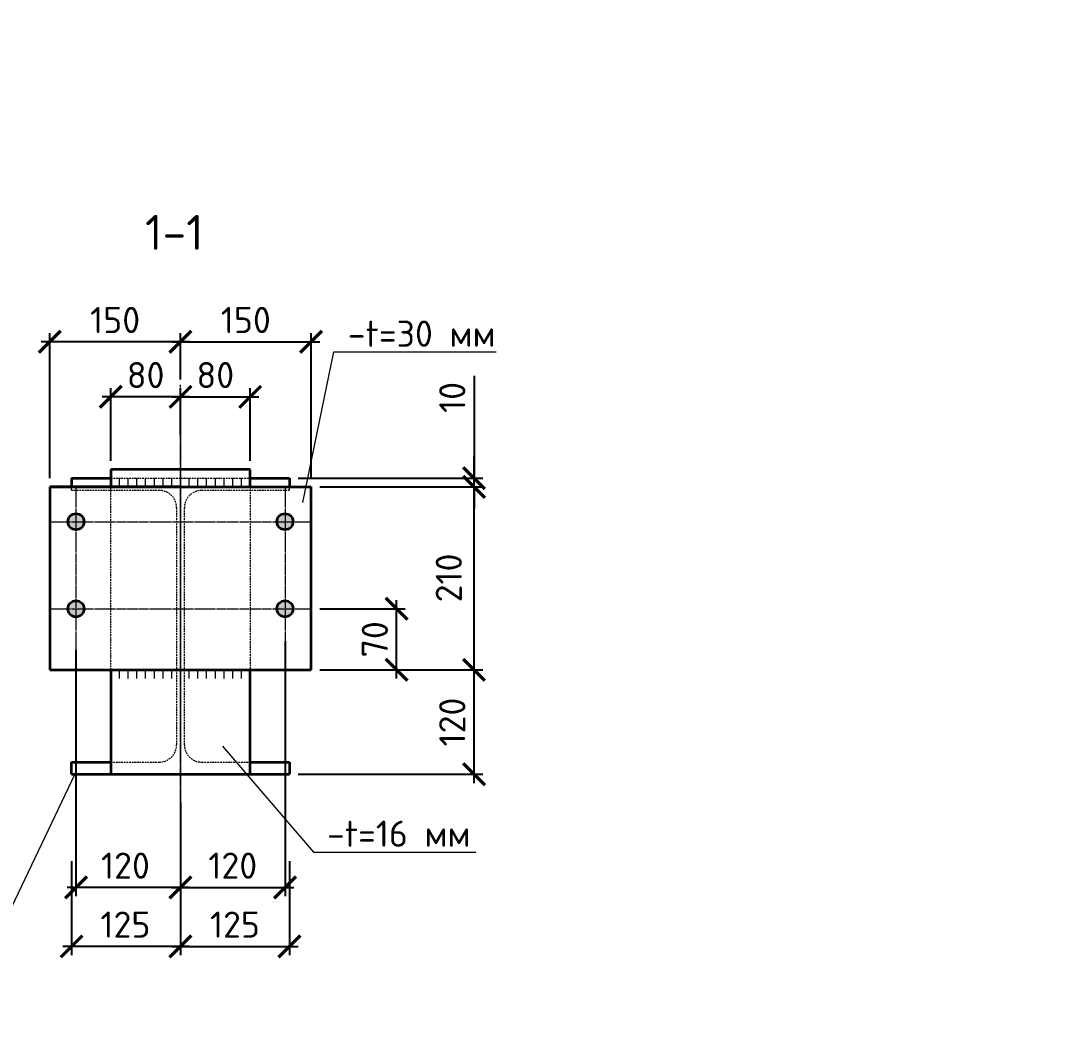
# Model space of a CAD drawing. Header units: millimetres. Extents: x -25910 to 49740, y -35080 to 0.
# Drawn here: x 16413 to 17593, y -12511 to -11366 of the extents above; entities that cross this region are included whole.
import ezdxf
from ezdxf import colors
from ezdxf.entities.mleader import LeaderData, LeaderLine
from ezdxf.math import Vec2, Vec3

# ---------------------------------------------------------------- set-up
doc = ezdxf.new("R2010")
doc.units = ezdxf.units.MM
doc.linetypes.add('JIS_02_2.0', pattern=[3, 2, -1])
doc.linetypes.add('JIS_08_11', pattern=[12.8, 11, -0.6, 0.6, -0.6])
for name, color, linetype, lineweight in [('НАДПИСИ', 11, 'Continuous', 13), ('ОСЕВАЯ', 50, 'JIS_08_11', 13), ('ОСНОВНАЯ', 213, 'Continuous', 35), ('ШТРИХОВАЯ', 84, 'JIS_02_2.0', 13)]:
    doc.layers.add(name, color=color, linetype=linetype, lineweight=lineweight)
doc.styles.add('_ОСК', font='isocpeur.ttf', dxfattribs={"height": 3})
doc.styles.add('ОСК', font='isocpeur.ttf')
doc.dimstyles.new('_ОСК', dxfattribs={"dimscale": 25, "dimtxt": 3, "dimasz": 2.5, "dimexe": 1, "dimexo": 1, "dimgap": 1, "dimtad": 3, "dimdec": 0, "dimzin": 1, "dimdsep": 46, "dimtxsty": '_ОСК', "dimblk": 'ARCHTICK', "dimcen": 2, "dimdle": 1, "dimclrt": 256, "dimadec": 0, "dimazin": 0, "dimtfac": 1, "dimtdec": 0, "dimtmove": 1, "dimatfit": 3, "dimfxl": 1, "dimtvp": 2.25, "dimtfill": 1, "dimtolj": 1, "dimtzin": 1, "dimarcsym": 0})

# ---------------------------------------------------------------- blocks, each defined once
blk = doc.blocks.new('_None')
blk = doc.blocks.new('_ArchTick')
at = {"color": 0, "linetype": 'ByBlock', "const_width": 0.15}
blk.add_lwpolyline([(-0.5, -0.5), (0.5, 0.5)], dxfattribs=at)
blk = doc.blocks.new('*D464')
at = {"layer": 'Defpoints', "color": 0, "transparency": 16777216}
for p in [(16472, -12320.6), (16597, -12320.6), (16472, -12428.3)]:
    blk.add_point(p, dxfattribs=at)
at = {"layer": 'НАДПИСИ', "color": 0, "lineweight": -2, "transparency": 16777216}
for p, q in [((16472, -12330.6), (16472, -12438.3)), ((16597, -12330.6), (16597, -12438.3)), ((16607, -12428.3), (16462, -12428.3))]:
    blk.add_line(p, q, dxfattribs=at)
at = {"layer": 'НАДПИСИ', "color": 0, "lineweight": -2, "transparency": 16777216, "xscale": 25, "yscale": 25, "zscale": 25, "rotation": 180}
blk.add_blockref('_ArchTick', (16472, -12428.3), dxfattribs=at)
at = {"layer": 'НАДПИСИ', "color": 0, "lineweight": -2, "transparency": 16777216, "xscale": 25, "yscale": 25, "zscale": 25}
blk.add_blockref('_ArchTick', (16597, -12428.3), dxfattribs=at)
at = {"layer": 'НАДПИСИ', "transparency": 16777216, "insert": (16533.8, -12403.3), "char_height": 30, "attachment_point": 5, "style": '_ОСК', "bg_fill": 3, "box_fill_scale": 1.1, "bg_fill_color": 256, "bg_fill_true_color": 13158600, "bg_fill_transparency": 0}
blk.add_mtext('\\A1;125', dxfattribs=at)
blk = doc.blocks.new('*D465')
at = {"layer": 'Defpoints', "color": 0, "transparency": 16777216}
for p in [(16597, -12320.6), (16722, -12320.6), (16722, -12428.3)]:
    blk.add_point(p, dxfattribs=at)
at = {"layer": 'НАДПИСИ', "color": 0, "lineweight": -2, "transparency": 16777216}
for p, q in [((16597, -12330.6), (16597, -12438.3)), ((16722, -12330.6), (16722, -12438.3)), ((16587, -12428.3), (16732, -12428.3))]:
    blk.add_line(p, q, dxfattribs=at)
at = {"layer": 'НАДПИСИ', "color": 0, "lineweight": -2, "transparency": 16777216, "xscale": 25, "yscale": 25, "zscale": 25, "rotation": 180}
blk.add_blockref('_ArchTick', (16597, -12428.3), dxfattribs=at)
at = {"layer": 'НАДПИСИ', "color": 0, "lineweight": -2, "transparency": 16777216, "xscale": 25, "yscale": 25, "zscale": 25}
blk.add_blockref('_ArchTick', (16722, -12428.3), dxfattribs=at)
at = {"layer": 'НАДПИСИ', "transparency": 16777216, "insert": (16659.5, -12403.3), "char_height": 30, "attachment_point": 5, "style": '_ОСК', "bg_fill": 3, "box_fill_scale": 1.1, "bg_fill_color": 256, "bg_fill_true_color": 13158600, "bg_fill_transparency": 0}
blk.add_mtext('\\A1;125', dxfattribs=at)
blk = doc.blocks.new('*D466')
at = {"layer": 'Defpoints', "color": 0, "transparency": 16777216}
for p in [(16517, -11797.5), (16597, -11850.8), (16517, -11880.8)]:
    blk.add_point(p, dxfattribs=at)
at = {"layer": 'НАДПИСИ', "color": 0, "lineweight": -2, "transparency": 16777216}
for p, q in [((16517, -11870.8), (16517, -11787.5)), ((16597, -11840.8), (16597, -11787.5)), ((16607, -11797.5), (16507, -11797.5))]:
    blk.add_line(p, q, dxfattribs=at)
at = {"layer": 'НАДПИСИ', "transparency": 16777216, "insert": (16557, -11772.5), "char_height": 30, "attachment_point": 5, "style": '_ОСК', "bg_fill": 3, "box_fill_scale": 1.1, "bg_fill_color": 256, "bg_fill_true_color": 13158600, "bg_fill_transparency": 0}
blk.add_mtext('\\A1;80', dxfattribs=at)
at = {"layer": 'НАДПИСИ', "color": 0, "lineweight": -2, "transparency": 16777216, "xscale": 25, "yscale": 25, "zscale": 25, "rotation": 180}
blk.add_blockref('_ArchTick', (16517, -11797.5), dxfattribs=at)
at = {"layer": 'НАДПИСИ', "color": 0, "lineweight": -2, "transparency": 16777216, "xscale": 25, "yscale": 25, "zscale": 25}
blk.add_blockref('_ArchTick', (16597, -11797.5), dxfattribs=at)
blk = doc.blocks.new('*D467')
at = {"layer": 'Defpoints', "color": 0, "transparency": 16777216}
for p in [(16677, -11797.5), (16597, -11850.8), (16677, -11880.8)]:
    blk.add_point(p, dxfattribs=at)
at = {"layer": 'НАДПИСИ', "color": 0, "lineweight": -2, "transparency": 16777216}
for p, q in [((16597, -11840.8), (16597, -11787.5)), ((16677, -11870.8), (16677, -11787.5)), ((16587, -11797.5), (16687, -11797.5))]:
    blk.add_line(p, q, dxfattribs=at)
at = {"layer": 'НАДПИСИ', "color": 0, "lineweight": -2, "transparency": 16777216, "xscale": 25, "yscale": 25, "zscale": 25, "rotation": 180}
blk.add_blockref('_ArchTick', (16597, -11797.5), dxfattribs=at)
at = {"layer": 'НАДПИСИ', "color": 0, "lineweight": -2, "transparency": 16777216, "xscale": 25, "yscale": 25, "zscale": 25}
blk.add_blockref('_ArchTick', (16677, -11797.5), dxfattribs=at)
at = {"layer": 'НАДПИСИ', "transparency": 16777216, "insert": (16637, -11772.5), "char_height": 30, "attachment_point": 5, "style": '_ОСК', "bg_fill": 3, "box_fill_scale": 1.1, "bg_fill_color": 256, "bg_fill_true_color": 13158600, "bg_fill_transparency": 0}
blk.add_mtext('\\A1;80', dxfattribs=at)
blk = doc.blocks.new('*D468')
at = {"layer": 'Defpoints', "color": 0, "transparency": 16777216}
for p in [(16447, -11734.3), (16597, -11787.5), (16447, -11900.8)]:
    blk.add_point(p, dxfattribs=at)
at = {"layer": 'НАДПИСИ', "color": 0, "lineweight": -2, "transparency": 16777216}
for p, q in [((16447, -11890.8), (16447, -11724.3)), ((16597, -11777.5), (16597, -11724.3)), ((16607, -11734.3), (16437, -11734.3))]:
    blk.add_line(p, q, dxfattribs=at)
at = {"layer": 'НАДПИСИ', "color": 0, "lineweight": -2, "transparency": 16777216, "xscale": 25, "yscale": 25, "zscale": 25, "rotation": 180}
blk.add_blockref('_ArchTick', (16447, -11734.3), dxfattribs=at)
at = {"layer": 'НАДПИСИ', "color": 0, "lineweight": -2, "transparency": 16777216, "xscale": 25, "yscale": 25, "zscale": 25}
blk.add_blockref('_ArchTick', (16597, -11734.3), dxfattribs=at)
at = {"layer": 'НАДПИСИ', "transparency": 16777216, "insert": (16522, -11709.3), "char_height": 30, "attachment_point": 5, "style": '_ОСК', "bg_fill": 3, "box_fill_scale": 1.1, "bg_fill_color": 256, "bg_fill_true_color": 13158600, "bg_fill_transparency": 0}
blk.add_mtext('\\A1;150', dxfattribs=at)
blk = doc.blocks.new('*D469')
at = {"layer": 'Defpoints', "color": 0, "transparency": 16777216}
for p in [(16747, -11734.3), (16597, -11787.5), (16747, -11900.8)]:
    blk.add_point(p, dxfattribs=at)
at = {"layer": 'НАДПИСИ', "color": 0, "lineweight": -2, "transparency": 16777216}
for p, q in [((16597, -11777.5), (16597, -11724.3)), ((16747, -11890.8), (16747, -11724.3)), ((16587, -11734.3), (16757, -11734.3))]:
    blk.add_line(p, q, dxfattribs=at)
at = {"layer": 'НАДПИСИ', "color": 0, "lineweight": -2, "transparency": 16777216, "xscale": 25, "yscale": 25, "zscale": 25, "rotation": 180}
blk.add_blockref('_ArchTick', (16597, -11734.3), dxfattribs=at)
at = {"layer": 'НАДПИСИ', "color": 0, "lineweight": -2, "transparency": 16777216, "xscale": 25, "yscale": 25, "zscale": 25}
blk.add_blockref('_ArchTick', (16747, -11734.3), dxfattribs=at)
at = {"layer": 'НАДПИСИ', "transparency": 16777216, "insert": (16672, -11709.3), "char_height": 30, "attachment_point": 5, "style": '_ОСК', "bg_fill": 3, "box_fill_scale": 1.1, "bg_fill_color": 256, "bg_fill_true_color": 13158600, "bg_fill_transparency": 0}
blk.add_mtext('\\A1;150', dxfattribs=at)
blk = doc.blocks.new('*D470')
at = {"layer": 'Defpoints', "color": 0, "transparency": 16777216}
for p in [(16722, -11890.8), (16934, -11890.8), (16747, -11900.8)]:
    blk.add_point(p, dxfattribs=at)
at = {"layer": 'НАДПИСИ', "color": 0, "lineweight": -2, "transparency": 16777216}
for p, q in [((16934, -11773.2), (16934, -11890.8)), ((16934, -11890.8), (16934, -11865.8)), ((16732, -11890.8), (16944, -11890.8)), ((16934, -11900.8), (16934, -11890.8)), ((16934, -11900.8), (16934, -11890.8)), ((16757, -11900.8), (16944, -11900.8)), ((16934, -11900.8), (16934, -11925.8))]:
    blk.add_line(p, q, dxfattribs=at)
at = {"layer": 'НАДПИСИ', "color": 0, "lineweight": -2, "transparency": 16777216, "xscale": 25, "yscale": 25, "zscale": 25}
for p, rotation in [((16934, -11890.8), 270), ((16934, -11900.8), 90)]:
    blk.add_blockref('_ArchTick', p, dxfattribs=dict(at, rotation=rotation))
at = {"layer": 'НАДПИСИ', "transparency": 16777216, "insert": (16909, -11798.2), "char_height": 30, "attachment_point": 5, "rotation": 90, "style": '_ОСК', "bg_fill": 3, "box_fill_scale": 1.1, "bg_fill_color": 256, "bg_fill_true_color": 13158600, "bg_fill_transparency": 0}
blk.add_mtext('\\A1;10', dxfattribs=at)
blk = doc.blocks.new('*D471')
at = {"layer": 'Defpoints', "color": 0, "transparency": 16777216}
for p in [(16747, -11900.8), (16934, -11900.8), (16747, -12110.8)]:
    blk.add_point(p, dxfattribs=at)
at = {"layer": 'НАДПИСИ', "color": 0, "lineweight": -2, "transparency": 16777216}
for p, q in [((16934, -12120.8), (16934, -11890.8)), ((16757, -11900.8), (16944, -11900.8)), ((16757, -12110.8), (16944, -12110.8))]:
    blk.add_line(p, q, dxfattribs=at)
at = {"layer": 'НАДПИСИ', "color": 0, "lineweight": -2, "transparency": 16777216, "xscale": 25, "yscale": 25, "zscale": 25}
for p, rotation in [((16934, -11900.8), 90), ((16934, -12110.8), 270)]:
    blk.add_blockref('_ArchTick', p, dxfattribs=dict(at, rotation=rotation))
at = {"layer": 'НАДПИСИ', "transparency": 16777216, "insert": (16905, -12005.4), "char_height": 30, "attachment_point": 5, "rotation": 90, "style": '_ОСК', "bg_fill": 3, "box_fill_scale": 1.1, "bg_fill_color": 256, "bg_fill_true_color": 13158600, "bg_fill_transparency": 0}
blk.add_mtext('\\A1;210', dxfattribs=at)
blk = doc.blocks.new('*D472')
at = {"layer": 'Defpoints', "color": 0, "transparency": 16777216}
for p in [(16747, -12110.8), (16934, -12110.8), (16722, -12230.8)]:
    blk.add_point(p, dxfattribs=at)
at = {"layer": 'НАДПИСИ', "color": 0, "lineweight": -2, "transparency": 16777216}
for p, q in [((16934, -12240.8), (16934, -12100.8)), ((16757, -12110.8), (16944, -12110.8)), ((16732, -12230.8), (16944, -12230.8))]:
    blk.add_line(p, q, dxfattribs=at)
at = {"layer": 'НАДПИСИ', "color": 0, "lineweight": -2, "transparency": 16777216, "xscale": 25, "yscale": 25, "zscale": 25}
for p, rotation in [((16934, -12110.8), 90), ((16934, -12230.8), 270)]:
    blk.add_blockref('_ArchTick', p, dxfattribs=dict(at, rotation=rotation))
at = {"layer": 'НАДПИСИ', "transparency": 16777216, "insert": (16909, -12170.8), "char_height": 30, "attachment_point": 5, "rotation": 90, "style": '_ОСК', "bg_fill": 3, "box_fill_scale": 1.1, "bg_fill_color": 256, "bg_fill_true_color": 13158600, "bg_fill_transparency": 0}
blk.add_mtext('\\A1;120', dxfattribs=at)
blk = doc.blocks.new('*D477')
at = {"layer": 'Defpoints', "color": 0, "transparency": 16777216}
for p in [(16747, -12040.8), (16845.1, -12040.8), (16747, -12110.8)]:
    blk.add_point(p, dxfattribs=at)
at = {"layer": 'НАДПИСИ', "color": 0, "lineweight": -2, "transparency": 16777216}
for p, q in [((16845.1, -12120.8), (16845.1, -12030.8)), ((16757, -12040.8), (16855.1, -12040.8)), ((16757, -12110.8), (16855.1, -12110.8))]:
    blk.add_line(p, q, dxfattribs=at)
at = {"layer": 'НАДПИСИ', "transparency": 16777216, "insert": (16820.1, -12075.8), "char_height": 30, "attachment_point": 5, "rotation": 90, "style": '_ОСК', "bg_fill": 3, "box_fill_scale": 1.1, "bg_fill_color": 256, "bg_fill_true_color": 13158600, "bg_fill_transparency": 0}
blk.add_mtext('\\A1;70', dxfattribs=at)
at = {"layer": 'НАДПИСИ', "color": 0, "lineweight": -2, "transparency": 16777216, "xscale": 25, "yscale": 25, "zscale": 25}
for p, rotation in [((16845.1, -12040.8), 90), ((16845.1, -12110.8), 270)]:
    blk.add_blockref('_ArchTick', p, dxfattribs=dict(at, rotation=rotation))
blk = doc.blocks.new('*D438')
at = {"layer": 'Defpoints', "color": 0, "transparency": 16777216}
for p in [(16477, -12077.9), (16597, -12252.9), (16477, -12360.6)]:
    blk.add_point(p, dxfattribs=at)
at = {"layer": 'НАДПИСИ', "color": 0, "lineweight": -2, "transparency": 16777216}
for p, q in [((16477, -12087.9), (16477, -12370.6)), ((16597, -12262.9), (16597, -12370.6)), ((16607, -12360.6), (16467, -12360.6))]:
    blk.add_line(p, q, dxfattribs=at)
at = {"layer": 'НАДПИСИ', "color": 0, "lineweight": -2, "transparency": 16777216, "xscale": 25, "yscale": 25, "zscale": 25, "rotation": 180}
blk.add_blockref('_ArchTick', (16477, -12360.6), dxfattribs=at)
at = {"layer": 'НАДПИСИ', "color": 0, "lineweight": -2, "transparency": 16777216, "xscale": 25, "yscale": 25, "zscale": 25}
blk.add_blockref('_ArchTick', (16597, -12360.6), dxfattribs=at)
at = {"layer": 'НАДПИСИ', "transparency": 16777216, "insert": (16533.8, -12335.6), "char_height": 30, "attachment_point": 5, "style": '_ОСК', "bg_fill": 3, "box_fill_scale": 1.1, "bg_fill_color": 256, "bg_fill_true_color": 13158600, "bg_fill_transparency": 0}
blk.add_mtext('\\A1;120', dxfattribs=at)
blk = doc.blocks.new('*D439')
at = {"layer": 'Defpoints', "color": 0, "transparency": 16777216}
for p in [(16717, -12067.9), (16597, -12252.9), (16717, -12360.6)]:
    blk.add_point(p, dxfattribs=at)
at = {"layer": 'НАДПИСИ', "color": 0, "lineweight": -2, "transparency": 16777216}
for p, q in [((16717, -12077.9), (16717, -12370.6)), ((16597, -12262.9), (16597, -12370.6)), ((16587, -12360.6), (16727, -12360.6))]:
    blk.add_line(p, q, dxfattribs=at)
at = {"layer": 'НАДПИСИ', "color": 0, "lineweight": -2, "transparency": 16777216, "xscale": 25, "yscale": 25, "zscale": 25, "rotation": 180}
blk.add_blockref('_ArchTick', (16597, -12360.6), dxfattribs=at)
at = {"layer": 'НАДПИСИ', "color": 0, "lineweight": -2, "transparency": 16777216, "xscale": 25, "yscale": 25, "zscale": 25}
blk.add_blockref('_ArchTick', (16717, -12360.6), dxfattribs=at)
at = {"layer": 'НАДПИСИ', "transparency": 16777216, "insert": (16657, -12335.6), "char_height": 30, "attachment_point": 5, "style": '_ОСК', "bg_fill": 3, "box_fill_scale": 1.1, "bg_fill_color": 256, "bg_fill_true_color": 13158600, "bg_fill_transparency": 0}
blk.add_mtext('\\A1;120', dxfattribs=at)

msp = doc.modelspace()

# ---------------------------------------------------------------- hatches: boundary and pattern name
at = {"layer": 'ОСНОВНАЯ'}
h = msp.add_hatch(color=256, dxfattribs=at)
h.dxf.hatch_style = 1
h.paths.add_polyline_path([(16477, -11931.5), (16477, -11940.8), (16467.7, -11940.8, -0.414214)])
h.paths.add_polyline_path([(16477, -11931.5, -0.414214), (16486.3, -11940.8), (16477, -11940.8)])
h.paths.add_polyline_path([(16477, -11940.8), (16486.3, -11940.8, -0.414214), (16477, -11950.1)])
h.paths.add_polyline_path([(16467.7, -11940.8), (16477, -11940.8), (16477, -11950.1, -0.414214)])
h = msp.add_hatch(color=256, dxfattribs=at)
h.dxf.hatch_style = 1
h.paths.add_polyline_path([(16477, -11931.5), (16477, -11940.8), (16467.7, -11940.8, -0.414214)])
h.paths.add_polyline_path([(16477, -11931.5, -0.414214), (16486.3, -11940.8), (16477, -11940.8)])
h.paths.add_polyline_path([(16477, -11940.8), (16486.3, -11940.8, -0.414214), (16477, -11950.1)])
h.paths.add_polyline_path([(16467.7, -11940.8), (16477, -11940.8), (16477, -11950.1, -0.414214)])
h = msp.add_hatch(color=256, dxfattribs=at)
h.dxf.hatch_style = 1
h.paths.add_polyline_path([(16477, -12031.5), (16477, -12040.8), (16467.7, -12040.8, -0.414214)])
h.paths.add_polyline_path([(16477, -12031.5, -0.414214), (16486.3, -12040.8), (16477, -12040.8)])
h.paths.add_polyline_path([(16477, -12040.8), (16486.3, -12040.8, -0.414214), (16477, -12050.1)])
h.paths.add_polyline_path([(16467.7, -12040.8), (16477, -12040.8), (16477, -12050.1, -0.414214)])
h = msp.add_hatch(color=256, dxfattribs=at)
h.dxf.hatch_style = 1
h.paths.add_polyline_path([(16477, -12031.5), (16477, -12040.8), (16467.7, -12040.8, -0.414214)])
h.paths.add_polyline_path([(16477, -12031.5, -0.414214), (16486.3, -12040.8), (16477, -12040.8)])
h.paths.add_polyline_path([(16477, -12040.8), (16486.3, -12040.8, -0.414214), (16477, -12050.1)])
h.paths.add_polyline_path([(16467.7, -12040.8), (16477, -12040.8), (16477, -12050.1, -0.414214)])
h = msp.add_hatch(color=256, dxfattribs=at)
h.dxf.hatch_style = 1
h.paths.add_polyline_path([(16717, -12031.5), (16717, -12040.8), (16726.3, -12040.8, 0.414214)])
h.paths.add_polyline_path([(16717, -12031.5, 0.414214), (16707.7, -12040.8), (16717, -12040.8)])
h.paths.add_polyline_path([(16717, -12040.8), (16707.7, -12040.8, 0.414214), (16717, -12050.1)])
h.paths.add_polyline_path([(16726.3, -12040.8), (16717, -12040.8), (16717, -12050.1, 0.414214)])
h = msp.add_hatch(color=256, dxfattribs=at)
h.dxf.hatch_style = 1
h.paths.add_polyline_path([(16717, -12031.5), (16717, -12040.8), (16726.3, -12040.8, 0.414214)])
h.paths.add_polyline_path([(16717, -12031.5, 0.414214), (16707.7, -12040.8), (16717, -12040.8)])
h.paths.add_polyline_path([(16717, -12040.8), (16707.7, -12040.8, 0.414214), (16717, -12050.1)])
h.paths.add_polyline_path([(16726.3, -12040.8), (16717, -12040.8), (16717, -12050.1, 0.414214)])

# ---------------------------------------------------------------- linework, layer by layer
at = {"layer": 'НАДПИСИ'}
for p, q in [((16527, -12120.8), (16527, -12110.8)), ((16537, -12120.8), (16537, -12110.8)), ((16547, -12120.8), (16547, -12110.8)), ((16557, -12120.8), (16557, -12110.8)), ((16567, -12120.8), (16567, -12110.8)), ((16577, -12120.8), (16577, -12110.8)), ((16587, -12120.8), (16587, -12110.8)), ((16597, -12120.8), (16597, -12110.8)), ((16607, -12120.8), (16607, -12110.8)), ((16617, -12120.8), (16617, -12110.8)), ((16627, -12120.8), (16627, -12110.8)), ((16637, -12120.8), (16637, -12110.8)), ((16647, -12120.8), (16647, -12110.8)), ((16657, -12120.8), (16657, -12110.8)), ((16667, -12120.8), (16667, -12110.8))]:
    msp.add_line(p, q, dxfattribs=at)
at = {"layer": 'ОСЕВАЯ', "linetype": 'JIS_08_11'}
for p, q in [((16597, -12284), (16597, -11783.6)), ((16597, -11797.5), (16597, -12298)), ((16447, -11940.8), (16747, -11940.8)), ((16447, -12040.8), (16747, -12040.8))]:
    msp.add_line(p, q, dxfattribs=at)
at = {"layer": 'ОСНОВНАЯ'}
for p, q in [((16677, -11880.8), (16517, -11880.8)), ((16517, -11880.8), (16517, -11900.8)), ((16677, -11900.8), (16677, -11880.8)), ((16472, -11890.8), (16517, -11890.8)), ((16472, -11890.8), (16472, -11900.8)), ((16677, -11890.8), (16722, -11890.8)), ((16722, -11890.8), (16722, -11900.8)), ((16447, -11900.8), (16747, -11900.8)), ((16597, -11900.8), (16447, -11900.8)), ((16447, -11900.8), (16447, -12110.8)), ((16747, -12110.8), (16747, -11900.8)), ((16447, -12110.8), (16747, -12110.8)), ((16447, -12110.8), (16747, -12110.8)), ((16517, -12110.8), (16517, -12230.8)), ((16677, -12230.8), (16677, -12110.8)), ((16472, -12230.8), (16472, -12216.8)), ((16472, -12216.8), (16517, -12216.8)), ((16677, -12216.8), (16722, -12216.8)), ((16722, -12216.8), (16722, -12230.8)), ((16472, -12230.8), (16722, -12230.8)), ((16517, -12230.8), (16677, -12230.8))]:
    msp.add_line(p, q, dxfattribs=at)
for centre in [(16477, -11940.8), (16477, -11940.8), (16477, -12040.8), (16477, -12040.8), (16717, -12040.8), (16717, -12040.8)]:
    msp.add_circle(centre, 9.31, dxfattribs=at)
at = {"layer": 'ШТРИХОВАЯ'}
for p, q in [((16517, -11890.8), (16677, -11890.8)), ((16472, -11904.8), (16472, -11900.8)), ((16472, -11904.8), (16572.5, -11904.8)), ((16517, -12110.8), (16517, -11900.8)), ((16621.5, -11904.8), (16722, -11904.8)), ((16677, -11900.8), (16677, -12110.8)), ((16722, -11904.8), (16722, -11900.8)), ((16592.5, -11924.8), (16592.5, -12196.8)), ((16601.5, -12196.8), (16601.5, -11924.8)), ((16517, -12216.8), (16572.5, -12216.8)), ((16621.5, -12216.8), (16677, -12216.8))]:
    msp.add_line(p, q, dxfattribs=at)
for centre, start, end in [((16572.5, -11924.8), 0, 90), ((16621.5, -11924.8), 90, 180), ((16572.5, -12196.8), 270, 0), ((16621.5, -12196.8), 180, 270)]:
    msp.add_arc(centre, 20, start, end, dxfattribs=at)

# ---------------------------------------------------------------- texts
at = {"layer": 'НАДПИСИ', "insert": (16556.3, -11588.7), "char_height": 40, "width": 41.225, "attachment_point": 1, "style": 'ОСК'}
msp.add_mtext('1-1', dxfattribs=at)

# ---------------------------------------------------------------- leaders
at = {"layer": 'НАДПИСИ'}
ml = msp.add_multileader_mtext('Standard', dxfattribs=at)
ml.set_content('-t=30 мм', color=256, style='ОСК')
ml.set_leader_properties(color=256, linetype='ByLayer', lineweight=-1)
ml.set_arrow_properties(name='NONE')
ml.build(insert=Vec2(0, 0))
ml.multileader.update_dxf_attribs({"has_dogleg": 0, "text_left_attachment_type": 6, "text_right_attachment_type": 6, "dogleg_length": 0, "arrow_head_size": 15, "scale": 10})
ctx = ml.context
ctx.base_point, ctx.scale, ctx.char_height, ctx.arrow_head_size, ctx.landing_gap_size, ctx.plane_origin = Vec3(16772.9, -11746), 10, 30, 15, 20, Vec3(16810.1, -12688.3)
ctx.left_attachment, ctx.right_attachment, ctx.text_align_type = 6, 6, 1
notes = []
notes.append((ctx, [(1, (1, 1, 0), (16772.9, -11746), (1, 0), 0, [(3, [(16737.4, -11918.6)], 0, [])])]))
ctx.mtext.insert, ctx.mtext.alignment, ctx.mtext.flow_direction = Vec3(16873.9, -11710), 2, 5
ml = msp.add_multileader_mtext('Standard', dxfattribs=at)
ml.set_content('-t=16 мм', color=256, style='ОСК')
ml.set_leader_properties(color=256, linetype='ByLayer', lineweight=-1)
ml.set_arrow_properties(name='NONE')
ml.build(insert=Vec2(0, 0))
ml.multileader.update_dxf_attribs({"has_dogleg": 0, "text_left_attachment_type": 6, "text_right_attachment_type": 6, "dogleg_length": 0, "arrow_head_size": 15, "scale": 10})
ctx = ml.context
ctx.base_point, ctx.scale, ctx.char_height, ctx.arrow_head_size, ctx.landing_gap_size, ctx.plane_origin = Vec3(16749.6, -12320), 10, 30, 15, 20, Vec3(16716.8, -13223.3)
ctx.left_attachment, ctx.right_attachment, ctx.text_align_type = 6, 6, 1
notes.append((ctx, [(1, (1, 1, 0), (16749.6, -12320), (1, 0), 0, [(3, [(16645.4, -12198.3)], 0, [])])]))
ctx.mtext.insert, ctx.mtext.alignment, ctx.mtext.flow_direction = Vec3(16847.6, -12284), 2, 5
ml = msp.add_multileader_mtext('Standard', dxfattribs=at)
ml.set_content(' 35Ш2\\PС345', color=256, style='ОСК')
ml.set_leader_properties(color=256, linetype='ByLayer', lineweight=-1)
ml.set_arrow_properties(name='NONE')
ml.build(insert=Vec2(0, 0))
ml.multileader.update_dxf_attribs({"has_dogleg": 0, "text_left_attachment_type": 6, "text_right_attachment_type": 6, "dogleg_length": 0, "arrow_head_size": 15, "scale": 10})
ctx = ml.context
ctx.base_point, ctx.scale, ctx.char_height, ctx.arrow_head_size, ctx.landing_gap_size, ctx.plane_origin = Vec3(16243.7, -12407.4), 10, 30, 15, 20, Vec3(16252.1, -13349.7)
ctx.left_attachment, ctx.right_attachment, ctx.text_align_type = 6, 6, 1
notes.append((ctx, [(0, (1, 1, 0), (16391.7, -12407.4), (-1, 0), 0, [(3, [(16475.6, -12230.8)], 0, [])])]))
ctx.mtext.insert, ctx.mtext.alignment, ctx.mtext.flow_direction = Vec3(16317.7, -12371.4), 2, 5
for ctx, leaders in notes:
    for number, flags, end, landing, length, lines in leaders:
        leader = LeaderData()
        leader.index, (leader.has_last_leader_line, leader.has_dogleg_vector, leader.attachment_direction) = number, flags
        leader.last_leader_point, leader.dogleg_vector, leader.dogleg_length = Vec3(end), Vec3(landing), length
        for number, points, colour, breaks in lines:
            line = LeaderLine()
            line.index, line.vertices, line.color, line.breaks = number, Vec3.list(points), colors.encode_raw_color(colour), breaks
            leader.lines.append(line)
        ctx.leaders.append(leader)

# ---------------------------------------------------------------- next in the draw order: dimensions: what is measured, and where the dimension line sits
for base, p1, p2, picture, middle in [((16517, -11797.5), (16597, -11850.8), (16517, -11880.8), '*D466', (16557, -11797.5)), ((16472, -12428.3), (16597, -12320.6), (16472, -12320.6), '*D464', (16533.8, -12428.3))]:
    dim = msp.add_linear_dim(base=base, p1=p1, p2=p2, angle=180, dimstyle='_ОСК', dxfattribs=at)
    dim.commit()
    dim.dimension.update_dxf_attribs({"geometry": picture, "text_midpoint": middle, "dimtype": 160})

# ---------------------------------------------------------------- next in the draw order: dimensions: what is measured, and where the dimension line sits
for base, p1, p2, picture, middle in [((16677, -11797.5), (16597, -11850.8), (16677, -11880.8), '*D467', (16637, -11772.5)), ((16722, -12428.3), (16597, -12320.6), (16722, -12320.6), '*D465', (16659.5, -12403.3))]:
    dim = msp.add_linear_dim(base=base, p1=p1, p2=p2, dimstyle='_ОСК', dxfattribs=at)
    dim.commit()
    dim.dimension.update_dxf_attribs({"geometry": picture, "text_midpoint": middle})

# ---------------------------------------------------------------- next in the draw order: dimensions: what is measured, and where the dimension line sits
dim = msp.add_linear_dim(base=(16447, -11734.3), p1=(16597, -11787.5), p2=(16447, -11900.8), angle=180, dimstyle='_ОСК', dxfattribs=at)
dim.commit()
dim.dimension.update_dxf_attribs({"geometry": '*D468', "text_midpoint": (16522, -11734.3), "dimtype": 160})

# ---------------------------------------------------------------- next in the draw order: linework, layer by layer
for p, q in [((16527, -11900.8), (16527, -11890.8)), ((16537, -11900.8), (16537, -11890.8)), ((16547, -11900.8), (16547, -11890.8)), ((16557, -11900.8), (16557, -11890.8)), ((16567, -11900.8), (16567, -11890.8)), ((16577, -11900.8), (16577, -11890.8))]:
    msp.add_line(p, q, dxfattribs=at)
at = {"layer": 'ОСЕВАЯ', "linetype": 'JIS_08_11'}
msp.add_line((16477, -11900.8), (16477, -12120.8), dxfattribs=at)

# ---------------------------------------------------------------- next in the draw order: dimensions: what is measured, and where the dimension line sits
at = {"layer": 'НАДПИСИ'}
dim = msp.add_linear_dim(base=(16747, -11734.3), p1=(16597, -11787.5), p2=(16747, -11900.8), dimstyle='_ОСК', dxfattribs=at)
dim.commit()
dim.dimension.update_dxf_attribs({"geometry": '*D469', "text_midpoint": (16672, -11709.3)})

# ---------------------------------------------------------------- next in the draw order: linework, layer by layer
for p, q in [((16587, -11900.8), (16587, -11890.8)), ((16597, -11900.8), (16597, -11890.8)), ((16607, -11900.8), (16607, -11890.8)), ((16617, -11900.8), (16617, -11890.8)), ((16627, -11900.8), (16627, -11890.8)), ((16637, -11900.8), (16637, -11890.8)), ((16647, -11900.8), (16647, -11890.8)), ((16657, -11900.8), (16657, -11890.8)), ((16667, -11900.8), (16667, -11890.8))]:
    msp.add_line(p, q, dxfattribs=at)

# ---------------------------------------------------------------- next in the draw order: dimensions: what is measured, and where the dimension line sits
for base, p1, p2, angle, picture, middle in [((16934, -11890.8), (16747, -11900.8), (16722, -11890.8), 90, '*D470', (16934, -11798.2)), ((16477, -12360.6), (16597, -12252.9), (16477, -12077.9), 180, '*D438', (16533.8, -12360.6))]:
    dim = msp.add_linear_dim(base=base, p1=p1, p2=p2, angle=angle, dimstyle='_ОСК', dxfattribs=at)
    dim.commit()
    dim.dimension.update_dxf_attribs({"geometry": picture, "text_midpoint": middle, "dimtype": 160})

# ---------------------------------------------------------------- next in the draw order: hatches: boundary and pattern name
at = {"layer": 'ОСНОВНАЯ'}
h = msp.add_hatch(color=256, dxfattribs=at)
h.dxf.hatch_style = 1
h.paths.add_polyline_path([(16717, -11931.5), (16717, -11940.8), (16726.3, -11940.8, 0.414214)])
h.paths.add_polyline_path([(16717, -11931.5, 0.414214), (16707.7, -11940.8), (16717, -11940.8)])
h.paths.add_polyline_path([(16717, -11940.8), (16707.7, -11940.8, 0.414214), (16717, -11950.1)])
h.paths.add_polyline_path([(16726.3, -11940.8), (16717, -11940.8), (16717, -11950.1, 0.414214)])
h = msp.add_hatch(color=256, dxfattribs=at)
h.dxf.hatch_style = 1
h.paths.add_polyline_path([(16717, -11931.5), (16717, -11940.8), (16726.3, -11940.8, 0.414214)])
h.paths.add_polyline_path([(16717, -11931.5, 0.414214), (16707.7, -11940.8), (16717, -11940.8)])
h.paths.add_polyline_path([(16717, -11940.8), (16707.7, -11940.8, 0.414214), (16717, -11950.1)])
h.paths.add_polyline_path([(16726.3, -11940.8), (16717, -11940.8), (16717, -11950.1, 0.414214)])

# ---------------------------------------------------------------- next in the draw order: linework, layer by layer
msp.add_circle((16717, -11940.8), 9.31, dxfattribs=at)
msp.add_circle((16717, -11940.8), 9.31, dxfattribs=at)

# ---------------------------------------------------------------- next in the draw order: dimensions: what is measured, and where the dimension line sits
at = {"layer": 'НАДПИСИ'}
dim = msp.add_linear_dim(base=(16934, -11900.8), p1=(16747, -12110.8), p2=(16747, -11900.8), angle=90, dimstyle='_ОСК', dxfattribs=at)
dim.commit()
dim.dimension.update_dxf_attribs({"geometry": '*D471', "text_midpoint": (16930, -12005.4), "dimtype": 160})

# ---------------------------------------------------------------- next in the draw order: dimensions: what is measured, and where the dimension line sits
dim = msp.add_linear_dim(base=(16934, -12110.8), p1=(16722, -12230.8), p2=(16747, -12110.8), angle=90, dimstyle='_ОСК', dxfattribs=at)
dim.commit()
dim.dimension.update_dxf_attribs({"geometry": '*D472', "text_midpoint": (16934, -12170.8), "dimtype": 160})

# ---------------------------------------------------------------- next in the draw order: linework, layer by layer
at = {"layer": 'ОСЕВАЯ', "linetype": 'JIS_08_11'}
msp.add_line((16717, -11900.8), (16717, -12110.8), dxfattribs=at)

# ---------------------------------------------------------------- next in the draw order: dimensions: what is measured, and where the dimension line sits
at = {"layer": 'НАДПИСИ'}
dim = msp.add_linear_dim(base=(16845.1, -12040.8), p1=(16747, -12110.8), p2=(16747, -12040.8), angle=90, dimstyle='_ОСК', dxfattribs=at)
dim.commit()
dim.dimension.update_dxf_attribs({"geometry": '*D477', "text_midpoint": (16845.1, -12075.8), "dimtype": 160})

# ---------------------------------------------------------------- next in the draw order: dimensions: what is measured, and where the dimension line sits
dim = msp.add_linear_dim(base=(16717, -12360.6), p1=(16597, -12252.9), p2=(16717, -12067.9), dimstyle='_ОСК', dxfattribs=at)
dim.commit()
dim.dimension.update_dxf_attribs({"geometry": '*D439', "text_midpoint": (16657, -12335.6)})

# ---------------------------------------------------------------- next in the draw order: leaders
ml = msp.add_multileader_mtext('Standard', dxfattribs=at)
ml.set_content(' {\\H0.6x;2}', color=256, style='ОСК')
ml.set_leader_properties(color=256, linetype='ByLayer', lineweight=-1)
ml.set_arrow_properties(name='NONE')
ml.build(insert=Vec2(0, 0))
ml.multileader.update_dxf_attribs({"has_dogleg": 0, "text_left_attachment_type": 6, "text_right_attachment_type": 6, "dogleg_length": 0, "arrow_head_size": 75, "scale": 50})
ctx = ml.context
ctx.base_point, ctx.scale, ctx.char_height, ctx.arrow_head_size, ctx.landing_gap_size, ctx.plane_origin = Vec3(4223.8, -11691.1), 50, 250, 75, 100, Vec3(-152.5, -12892)
ctx.left_attachment, ctx.right_attachment, ctx.text_align_type = 6, 6, 1
notes = []
notes.append((ctx, [(0, (1, 1, 0), (4663.8, -11691.1), (-1, 0), 0, [(2, [(4816.8, -12026.6)], 0, [])])]))
ctx.mtext.insert, ctx.mtext.width, ctx.mtext.defined_height, ctx.mtext.alignment, ctx.mtext.flow_direction = Vec3(4443.8, -11411.1), 814.469, 273.1, 2, 5
for ctx, leaders in notes:
    for number, flags, end, landing, length, lines in leaders:
        leader = LeaderData()
        leader.index, (leader.has_last_leader_line, leader.has_dogleg_vector, leader.attachment_direction) = number, flags
        leader.last_leader_point, leader.dogleg_vector, leader.dogleg_length = Vec3(end), Vec3(landing), length
        for number, points, colour, breaks in lines:
            line = LeaderLine()
            line.index, line.vertices, line.color, line.breaks = number, Vec3.list(points), colors.encode_raw_color(colour), breaks
            leader.lines.append(line)
        ctx.leaders.append(leader)

# ---------------------------------------------------------------- next in the draw order: leaders
ml = msp.add_multileader_mtext('Standard', dxfattribs=at)
ml.set_content('{\\H0.6x;1*\\P\\pxqc;зеркально}', color=256, style='ОСК')
ml.set_leader_properties(color=256, linetype='ByLayer', lineweight=-1)
ml.set_arrow_properties(name='NONE')
ml.build(insert=Vec2(0, 0))
ml.multileader.update_dxf_attribs({"has_dogleg": 0, "text_left_attachment_type": 6, "text_right_attachment_type": 6, "dogleg_length": 0, "arrow_head_size": 75, "scale": 50})
ctx = ml.context
ctx.base_point, ctx.scale, ctx.char_height, ctx.arrow_head_size, ctx.landing_gap_size, ctx.plane_origin = Vec3(8971.5, -11660.6), 50, 250, 75, 100, Vec3(13623.3, -13078.6)
ctx.left_attachment, ctx.right_attachment, ctx.text_align_type = 6, 6, 1
notes = []
notes.append((ctx, [(1, (1, 1, 0), (8971.5, -11660.6), (1, 0), 0, [(2, [(8704.5, -12181)], 0, [])])]))
ctx.mtext.insert, ctx.mtext.width, ctx.mtext.defined_height, ctx.mtext.alignment, ctx.mtext.flow_direction = Vec3(9532.8, -11365.6), 1412.849, 273.1, 2, 5
ml = msp.add_multileader_mtext('Standard', dxfattribs=at)
ml.set_content(' {\\H0.6x;1}', color=256, style='ОСК')
ml.set_leader_properties(color=256, linetype='ByLayer', lineweight=-1)
ml.set_arrow_properties(name='NONE')
ml.build(insert=Vec2(0, 0))
ml.multileader.update_dxf_attribs({"has_dogleg": 0, "text_left_attachment_type": 6, "text_right_attachment_type": 6, "dogleg_length": 0, "arrow_head_size": 75, "scale": 50})
ctx = ml.context
ctx.base_point, ctx.scale, ctx.char_height, ctx.arrow_head_size, ctx.landing_gap_size, ctx.plane_origin = Vec3(851.3, -12010), 50, 250, 75, 100, Vec3(-3467.1, -13078.6)
ctx.left_attachment, ctx.right_attachment, ctx.text_align_type = 6, 6, 1
notes.append((ctx, [(0, (1, 1, 0), (1261.3, -12010), (-1, 0), 0, [(2, [(1421.2, -12214.9)], 0, [])])]))
ctx.mtext.insert, ctx.mtext.width, ctx.mtext.defined_height, ctx.mtext.alignment, ctx.mtext.flow_direction = Vec3(1056.3, -11730), 814.469, 273.1, 2, 5
for ctx, leaders in notes:
    for number, flags, end, landing, length, lines in leaders:
        leader = LeaderData()
        leader.index, (leader.has_last_leader_line, leader.has_dogleg_vector, leader.attachment_direction) = number, flags
        leader.last_leader_point, leader.dogleg_vector, leader.dogleg_length = Vec3(end), Vec3(landing), length
        for number, points, colour, breaks in lines:
            line = LeaderLine()
            line.index, line.vertices, line.color, line.breaks = number, Vec3.list(points), colors.encode_raw_color(colour), breaks
            leader.lines.append(line)
        ctx.leaders.append(leader)

doc.saveas('drawing.dxf')
